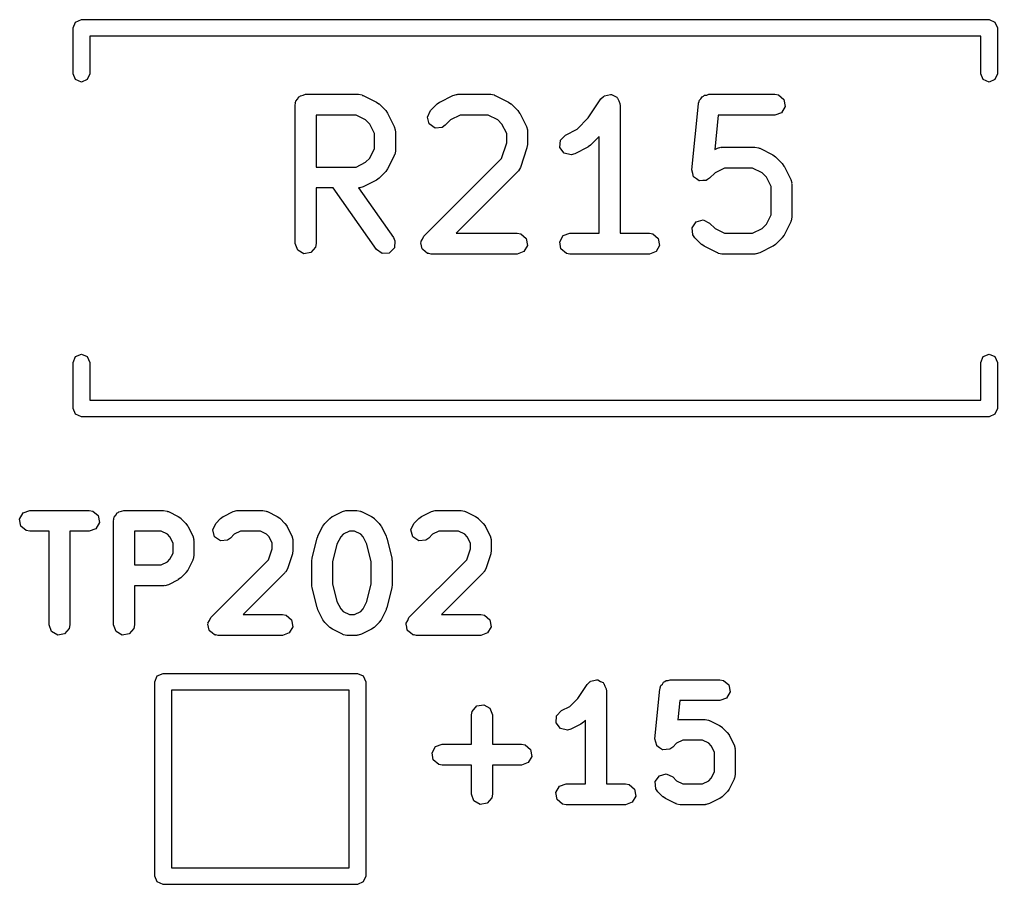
# Model space of a CAD drawing. Extents: x 102 to 173.9, y -124.5 to -76.3.
# Drawn here: x 121.99 to 129.03, y -82.55 to -76.32 of the extents above; entities that cross this region are included whole.
import ezdxf

# ---------------------------------------------------------------- set-up
doc = ezdxf.new("R2010")
doc.units = 0
doc.layers.add('BLACK', color=7, linetype='CONTINUOUS')

msp = doc.modelspace()

# ---------------------------------------------------------------- linework, layer by layer
at = {"layer": 'BLACK', "linetype": 'CONTINUOUS'}
for p, q in [((122.375, -76.3794), (122.392, -76.337)), ((122.392, -76.337), (122.435, -76.3194)), ((122.435, -76.3194), (128.975, -76.3194)), ((128.975, -76.3194), (129.017, -76.337)), ((129.017, -76.337), (129.035, -76.3794)), ((122.375, -76.7094), (122.375, -76.3794)), ((128.915, -76.4394), (122.495, -76.4394)), ((122.495, -76.4394), (122.495, -76.7094)), ((128.915, -76.7094), (128.915, -76.4394)), ((129.035, -76.3794), (129.035, -76.7094)), ((122.392, -76.7518), (122.375, -76.7094)), ((122.495, -76.7094), (122.477, -76.7518)), ((128.932, -76.7518), (128.915, -76.7094)), ((129.035, -76.7094), (129.017, -76.7518)), ((122.435, -76.7694), (122.392, -76.7518)), ((122.477, -76.7518), (122.435, -76.7694)), ((128.975, -76.7694), (128.932, -76.7518)), ((129.017, -76.7518), (128.975, -76.7694)), ((124.008, -76.873), (124.013, -76.8678)), ((124.013, -76.8678), (124.032, -76.8644)), ((124.032, -76.8644), (124.05, -76.8578)), ((124.05, -76.8578), (124.431, -76.8578)), ((124.431, -76.8578), (124.457, -76.8623)), ((124.457, -76.8623), (124.46, -76.8652)), ((124.46, -76.8652), (124.465, -76.8657)), ((124.465, -76.8657), (124.56, -76.9133)), ((125.017, -76.9133), (125.112, -76.8657)), ((125.112, -76.8657), (125.137, -76.8583)), ((125.137, -76.8583), (125.141, -76.8593)), ((125.141, -76.8593), (125.146, -76.8578)), ((125.146, -76.8578), (125.384, -76.8578)), ((125.384, -76.8578), (125.409, -76.8623)), ((125.409, -76.8623), (125.413, -76.8652)), ((125.413, -76.8652), (125.417, -76.8657)), ((125.417, -76.8657), (125.512, -76.9133)), ((126.196, -76.8723), (126.201, -76.8711)), ((126.201, -76.8711), (126.203, -76.8678)), ((126.203, -76.8678), (126.225, -76.864)), ((126.225, -76.864), (126.246, -76.8579)), ((126.246, -76.8579), (126.25, -76.8597)), ((126.25, -76.8597), (126.254, -76.8589)), ((126.254, -76.8589), (126.273, -76.8698)), ((126.273, -76.8698), (126.293, -76.8785)), ((126.907, -76.8753), (126.917, -76.8717)), ((126.917, -76.8717), (126.924, -76.8644)), ((126.924, -76.8644), (126.94, -76.8632)), ((126.94, -76.8632), (126.955, -76.8578)), ((126.955, -76.8578), (127.431, -76.8578)), ((127.431, -76.8578), (127.457, -76.8623)), ((127.457, -76.8623), (127.496, -76.8953)), ((123.975, -76.9328), (123.977, -76.923)), ((123.975, -77.9328), (123.975, -76.9328)), ((123.976, -76.9198), (123.978, -76.9169)), ((123.977, -76.923), (123.976, -76.9198)), ((123.978, -76.9169), (123.98, -76.9071)), ((123.98, -76.9071), (123.992, -76.8922)), ((123.992, -76.8922), (124.002, -76.8753)), ((124.002, -76.8753), (124.008, -76.873)), ((124.56, -76.9133), (124.578, -76.9267)), ((124.578, -76.9267), (124.58, -76.9274)), ((124.58, -76.9274), (124.627, -76.975)), ((124.95, -76.975), (124.997, -76.9274)), ((124.997, -76.9274), (125.016, -76.9145)), ((125.016, -76.9145), (125.017, -76.9133)), ((125.512, -76.9133), (125.53, -76.9267)), ((125.53, -76.9267), (125.532, -76.9274)), ((125.532, -76.9274), (125.58, -76.975)), ((126.087, -77.0279), (126.178, -76.8912)), ((126.178, -76.8912), (126.196, -76.8723)), ((126.293, -76.8785), (126.295, -76.8824)), ((126.295, -76.8824), (126.298, -76.8846)), ((126.298, -76.8846), (126.306, -76.905)), ((126.306, -76.905), (126.315, -76.9245)), ((126.315, -76.9245), (126.314, -76.9287)), ((126.314, -76.9287), (126.316, -76.9328)), ((126.316, -76.9328), (126.316, -77.8578)), ((126.833, -77.4015), (126.88, -76.9253)), ((126.88, -76.9253), (126.882, -76.9215)), ((126.881, -76.9198), (126.883, -76.9171)), ((126.882, -76.9215), (126.881, -76.9198)), ((126.883, -76.9171), (126.888, -76.9002)), ((126.888, -76.9002), (126.899, -76.8891)), ((126.899, -76.8891), (126.907, -76.8753)), ((127.496, -76.8953), (127.505, -76.9458)), ((124.125, -77.0078), (124.125, -77.3816)), ((124.414, -77.0078), (124.125, -77.0078)), ((124.482, -77.042), (124.414, -77.0078)), ((124.627, -76.975), (124.64, -76.9934)), ((124.64, -76.9934), (124.641, -76.9945)), ((124.641, -76.9945), (124.689, -77.0897)), ((124.928, -77.0215), (124.95, -76.975)), ((125.163, -77.0078), (125.095, -77.042)), ((125.366, -77.0078), (125.163, -77.0078)), ((125.434, -77.042), (125.366, -77.0078)), ((125.58, -76.975), (125.592, -76.9934)), ((125.592, -76.9934), (125.594, -76.9945)), ((125.594, -76.9945), (125.641, -77.0897)), ((127.023, -77.0078), (126.998, -77.256)), ((127.431, -77.0078), (127.023, -77.0078)), ((127.479, -76.9902), (127.431, -77.0078)), ((127.505, -76.9458), (127.479, -76.9902)), ((124.512, -77.0724), (124.482, -77.042)), ((124.547, -77.141), (124.512, -77.0724)), ((124.941, -77.071), (124.928, -77.0215)), ((124.983, -77.1005), (124.941, -77.071)), ((125.056, -77.0811), (125.034, -77.096)), ((125.095, -77.042), (125.056, -77.0811)), ((125.465, -77.0724), (125.434, -77.042)), ((125.499, -77.141), (125.465, -77.0724)), ((126.006, -77.1092), (126.087, -77.0279)), ((124.547, -77.2484), (124.547, -77.141)), ((124.689, -77.0897), (124.696, -77.1147)), ((124.696, -77.1147), (124.695, -77.119)), ((124.695, -77.119), (124.697, -77.1233)), ((124.697, -77.1233), (124.697, -77.2661)), ((125.034, -77.096), (124.983, -77.1005)), ((125.499, -77.2063), (125.499, -77.141)), ((125.641, -77.0897), (125.649, -77.1147)), ((125.649, -77.1147), (125.648, -77.119)), ((125.648, -77.119), (125.649, -77.1233)), ((125.649, -77.1233), (125.649, -77.2185)), ((125.886, -77.1887), (125.922, -77.1514)), ((125.922, -77.1514), (126.006, -77.1092)), ((125.461, -77.3208), (125.499, -77.2063)), ((125.649, -77.2185), (125.645, -77.2406)), ((125.883, -77.2399), (125.886, -77.1887)), ((126.103, -77.2239), (126.085, -77.2368)), ((126.166, -77.1615), (126.103, -77.2239)), ((126.166, -77.8578), (126.166, -77.1615)), ((124.512, -77.3169), (124.547, -77.2484)), ((124.692, -77.2918), (124.689, -77.2952)), ((124.697, -77.2661), (124.692, -77.2918)), ((125.645, -77.2422), (125.598, -77.3851)), ((125.645, -77.2406), (125.645, -77.2422)), ((125.914, -77.2811), (125.883, -77.2399)), ((125.964, -77.293), (125.914, -77.2811)), ((125.989, -77.2856), (125.964, -77.293)), ((126.084, -77.238), (125.989, -77.2856)), ((126.085, -77.2368), (126.084, -77.238)), ((126.998, -77.256), (127.017, -77.2467)), ((127.017, -77.2467), (127.042, -77.2392)), ((127.042, -77.2392), (127.046, -77.2403)), ((127.046, -77.2403), (127.05, -77.2387)), ((127.05, -77.2387), (127.288, -77.2387)), ((127.288, -77.2387), (127.314, -77.2433)), ((127.314, -77.2433), (127.318, -77.2461)), ((127.318, -77.2461), (127.322, -77.2467)), ((127.322, -77.2467), (127.417, -77.2943)), ((127.417, -77.2943), (127.435, -77.3076)), ((124.414, -77.3816), (124.482, -77.3473)), ((124.482, -77.3473), (124.512, -77.3169)), ((124.689, -77.2997), (124.641, -77.3949)), ((124.689, -77.2952), (124.689, -77.2997)), ((124.902, -77.8797), (125.461, -77.3208)), ((127.435, -77.3076), (127.437, -77.3083)), ((127.437, -77.3083), (127.484, -77.3559)), ((127.484, -77.3559), (127.497, -77.3743)), ((124.125, -77.3816), (124.414, -77.3816)), ((124.627, -77.4144), (124.58, -77.462)), ((124.628, -77.4129), (124.627, -77.4144)), ((124.641, -77.3949), (124.628, -77.4129)), ((125.58, -77.4144), (125.136, -77.8578)), ((125.581, -77.4103), (125.58, -77.4144)), ((125.585, -77.408), (125.581, -77.4103)), ((125.598, -77.3851), (125.585, -77.408)), ((126.833, -77.402), (126.833, -77.4015)), ((126.833, -77.4024), (126.833, -77.402)), ((126.839, -77.4268), (126.833, -77.4024)), ((126.846, -77.4512), (126.839, -77.4268)), ((127, -77.423), (126.96, -77.462)), ((127.068, -77.3887), (127, -77.423)), ((127.271, -77.3887), (127.068, -77.3887)), ((127.339, -77.423), (127.271, -77.3887)), ((127.37, -77.4534), (127.339, -77.423)), ((127.497, -77.3743), (127.498, -77.3754)), ((127.498, -77.3754), (127.546, -77.4707)), ((124.56, -77.4761), (124.465, -77.5237)), ((124.561, -77.4749), (124.56, -77.4761)), ((124.58, -77.462), (124.561, -77.4749)), ((126.846, -77.4515), (126.846, -77.4512)), ((126.846, -77.452), (126.846, -77.4515)), ((126.867, -77.4664), (126.846, -77.452)), ((126.887, -77.4812), (126.867, -77.4664)), ((126.888, -77.4811), (126.887, -77.4812)), ((126.913, -77.4792), (126.888, -77.4814)), ((126.888, -77.4814), (126.888, -77.4811)), ((126.938, -77.4773), (126.913, -77.4792)), ((126.939, -77.477), (126.938, -77.4773)), ((126.96, -77.462), (126.939, -77.4769)), ((126.939, -77.4769), (126.939, -77.477)), ((127.404, -77.5219), (127.37, -77.4534)), ((127.546, -77.4707), (127.553, -77.4956)), ((127.553, -77.4956), (127.552, -77.5)), ((127.552, -77.5), (127.554, -77.5042)), ((127.554, -77.5042), (127.554, -77.7423)), ((124.249, -77.5316), (124.125, -77.5316)), ((124.125, -77.5316), (124.125, -77.9328)), ((124.56, -77.9758), (124.249, -77.5316)), ((124.435, -77.5301), (124.432, -77.5312)), ((124.432, -77.5312), (124.683, -77.8898)), ((124.44, -77.5311), (124.435, -77.5301)), ((124.465, -77.5237), (124.44, -77.5311)), ((127.404, -77.7246), (127.404, -77.5219)), ((126.835, -77.8181), (126.864, -77.7761)), ((126.864, -77.7761), (126.914, -77.7628)), ((126.914, -77.7628), (126.96, -77.7845)), ((126.96, -77.7845), (127, -77.8235)), ((127.37, -77.7931), (127.404, -77.7246)), ((127.546, -77.7758), (127.498, -77.8711)), ((127.549, -77.768), (127.546, -77.7714)), ((127.546, -77.7714), (127.546, -77.7758)), ((127.554, -77.7423), (127.549, -77.768)), ((125.136, -77.8578), (125.574, -77.8578)), ((125.574, -77.8578), (125.6, -77.8623)), ((125.907, -77.8753), (125.955, -77.8578)), ((125.955, -77.8578), (126.166, -77.8578)), ((126.316, -77.8578), (126.527, -77.8578)), ((126.527, -77.8578), (126.552, -77.8623)), ((126.839, -77.8692), (126.835, -77.8181)), ((127, -77.8235), (127.068, -77.8578)), ((127.068, -77.8578), (127.271, -77.8578)), ((127.271, -77.8578), (127.339, -77.8235)), ((127.339, -77.8235), (127.37, -77.7931)), ((124.683, -77.8898), (124.694, -77.9134)), ((124.694, -77.9134), (124.69, -77.9645)), ((124.88, -77.9262), (124.882, -77.9231)), ((124.886, -77.948), (124.88, -77.9262)), ((124.881, -77.9198), (124.893, -77.9002)), ((124.882, -77.9231), (124.881, -77.9198)), ((124.893, -77.9002), (124.902, -77.8797)), ((125.6, -77.8623), (125.639, -77.8953)), ((125.639, -77.8953), (125.648, -77.9458)), ((125.881, -77.9198), (125.907, -77.8753)), ((125.89, -77.9703), (125.881, -77.9198)), ((126.552, -77.8623), (126.591, -77.8953)), ((126.591, -77.8953), (126.6, -77.9458)), ((126.854, -77.8906), (126.839, -77.8692)), ((126.902, -77.9382), (126.854, -77.8906)), ((127.484, -77.8906), (127.437, -77.9382)), ((127.485, -77.8891), (127.484, -77.8906)), ((127.498, -77.8711), (127.485, -77.8891)), ((123.993, -77.981), (123.975, -77.9328)), ((124.037, -78.0066), (123.993, -77.981)), ((124.088, -77.9977), (124.037, -78.0066)), ((124.121, -77.9584), (124.088, -77.9977)), ((124.125, -77.9328), (124.121, -77.9584)), ((124.602, -78.0052), (124.56, -77.9758)), ((124.69, -77.9645), (124.653, -78.0008)), ((124.89, -77.9703), (124.886, -77.948)), ((124.893, -77.9725), (124.89, -77.9703)), ((124.894, -77.9758), (124.893, -77.9725)), ((124.912, -77.9887), (124.894, -77.9758)), ((124.929, -78.0033), (124.912, -77.9887)), ((125.622, -77.9902), (125.574, -78.0078)), ((125.648, -77.9458), (125.622, -77.9902)), ((125.929, -78.0033), (125.89, -77.9703)), ((126.575, -77.9902), (126.527, -78.0078)), ((126.6, -77.9458), (126.575, -77.9902)), ((126.904, -77.9389), (126.902, -77.9382)), ((126.922, -77.9522), (126.904, -77.9389)), ((127.017, -77.9999), (126.922, -77.9522)), ((127.417, -77.9522), (127.322, -77.9999)), ((127.418, -77.9511), (127.417, -77.9522)), ((127.437, -77.9382), (127.418, -77.9511)), ((124.653, -78.0008), (124.602, -78.0052)), ((124.934, -78.0041), (124.929, -78.0033)), ((124.936, -78.0052), (124.934, -78.0041)), ((124.939, -78.0049), (124.936, -78.0052)), ((124.955, -78.0078), (124.939, -78.0049)), ((125.574, -78.0078), (124.955, -78.0078)), ((125.955, -78.0078), (125.929, -78.0033)), ((126.527, -78.0078), (125.955, -78.0078)), ((127.021, -78.0004), (127.017, -77.9999)), ((127.025, -78.0033), (127.021, -78.0004)), ((127.05, -78.0078), (127.025, -78.0033)), ((127.288, -78.0078), (127.05, -78.0078)), ((127.293, -78.0062), (127.288, -78.0078)), ((127.297, -78.0073), (127.293, -78.0062)), ((127.322, -77.9999), (127.297, -78.0073)), ((122.375, -78.7894), (122.392, -78.747)), ((122.392, -78.747), (122.435, -78.7294)), ((122.435, -78.7294), (122.477, -78.747)), ((122.477, -78.747), (122.495, -78.7894)), ((128.915, -78.7894), (128.932, -78.747)), ((128.932, -78.747), (128.975, -78.7294)), ((128.975, -78.7294), (129.017, -78.747)), ((129.017, -78.747), (129.035, -78.7894)), ((122.375, -79.1194), (122.375, -78.7894)), ((122.495, -78.7894), (122.495, -79.0594)), ((128.915, -79.0594), (128.915, -78.7894)), ((129.035, -78.7894), (129.035, -79.1194)), ((122.392, -79.1618), (122.375, -79.1194)), ((122.495, -79.0594), (128.915, -79.0594)), ((129.035, -79.1194), (129.017, -79.1618)), ((122.435, -79.1794), (122.392, -79.1618)), ((128.975, -79.1794), (122.435, -79.1794)), ((129.017, -79.1618), (128.975, -79.1794)), ((121.989, -79.9163), (122.014, -79.8718)), ((122.014, -79.8718), (122.063, -79.8543)), ((122.063, -79.8543), (122.491, -79.8543)), ((122.491, -79.8543), (122.517, -79.8588)), ((122.517, -79.8588), (122.556, -79.8918)), ((122.556, -79.8918), (122.565, -79.9423)), ((122.671, -79.9036), (122.683, -79.8887)), ((122.683, -79.8887), (122.693, -79.8718)), ((122.693, -79.8718), (122.699, -79.8695)), ((122.699, -79.8695), (122.704, -79.8643)), ((122.704, -79.8643), (122.723, -79.8609)), ((122.723, -79.8609), (122.741, -79.8543)), ((122.741, -79.8543), (123.027, -79.8543)), ((123.027, -79.8543), (123.053, -79.8588)), ((123.053, -79.8588), (123.056, -79.8617)), ((123.056, -79.8617), (123.061, -79.8622)), ((123.061, -79.8622), (123.132, -79.8979)), ((123.132, -79.8979), (123.15, -79.9113)), ((123.438, -79.912), (123.457, -79.8991)), ((123.457, -79.8991), (123.458, -79.8979)), ((123.458, -79.8979), (123.529, -79.8622)), ((123.529, -79.8622), (123.554, -79.8548)), ((123.554, -79.8548), (123.558, -79.8558)), ((123.558, -79.8558), (123.563, -79.8543)), ((123.563, -79.8543), (123.741, -79.8543)), ((123.741, -79.8543), (123.767, -79.8588)), ((123.767, -79.8588), (123.77, -79.8617)), ((123.77, -79.8617), (123.775, -79.8622)), ((123.775, -79.8622), (123.846, -79.8979)), ((123.846, -79.8979), (123.864, -79.9113)), ((124.224, -79.912), (124.242, -79.8991)), ((124.242, -79.8991), (124.243, -79.8979)), ((124.243, -79.8979), (124.315, -79.8622)), ((124.315, -79.8622), (124.34, -79.8548)), ((124.34, -79.8548), (124.344, -79.8558)), ((124.344, -79.8558), (124.348, -79.8543)), ((124.348, -79.8543), (124.42, -79.8543)), ((124.42, -79.8543), (124.445, -79.8588)), ((124.445, -79.8588), (124.449, -79.8617)), ((124.449, -79.8617), (124.453, -79.8622)), ((124.453, -79.8622), (124.525, -79.8979)), ((124.525, -79.8979), (124.543, -79.9113)), ((124.867, -79.912), (124.885, -79.8991)), ((124.885, -79.8991), (124.886, -79.8979)), ((124.886, -79.8979), (124.958, -79.8622)), ((124.958, -79.8622), (124.983, -79.8548)), ((124.983, -79.8548), (124.987, -79.8558)), ((124.987, -79.8558), (124.991, -79.8543)), ((124.991, -79.8543), (125.17, -79.8543)), ((125.17, -79.8543), (125.195, -79.8588)), ((125.195, -79.8588), (125.199, -79.8617)), ((125.199, -79.8617), (125.203, -79.8622)), ((125.203, -79.8622), (125.275, -79.8979)), ((125.275, -79.8979), (125.293, -79.9113)), ((121.998, -79.9668), (121.989, -79.9163)), ((122.037, -79.9998), (121.998, -79.9668)), ((122.565, -79.9423), (122.539, -79.9867)), ((122.666, -79.9293), (122.668, -79.9195)), ((122.666, -80.6793), (122.666, -79.9293)), ((122.667, -79.9163), (122.669, -79.9134)), ((122.668, -79.9195), (122.667, -79.9163)), ((122.669, -79.9134), (122.671, -79.9036)), ((123.15, -79.9113), (123.151, -79.912)), ((123.151, -79.912), (123.187, -79.9477)), ((123.187, -79.9477), (123.2, -79.966)), ((123.2, -79.966), (123.201, -79.9672)), ((123.201, -79.9672), (123.237, -80.0386)), ((123.381, -79.9942), (123.403, -79.9477)), ((123.403, -79.9477), (123.438, -79.912)), ((123.864, -79.9113), (123.866, -79.912)), ((123.866, -79.912), (123.901, -79.9477)), ((123.901, -79.9477), (123.914, -79.966)), ((123.914, -79.966), (123.915, -79.9672)), ((123.915, -79.9672), (123.951, -80.0386)), ((124.138, -80.0386), (124.174, -79.9672)), ((124.174, -79.9672), (124.188, -79.9492)), ((124.188, -79.9477), (124.224, -79.912)), ((124.188, -79.9492), (124.188, -79.9477)), ((124.543, -79.9113), (124.544, -79.912)), ((124.544, -79.912), (124.58, -79.9477)), ((124.58, -79.9477), (124.593, -79.966)), ((124.593, -79.966), (124.594, -79.9672)), ((124.594, -79.9672), (124.63, -80.0386)), ((124.809, -79.9942), (124.831, -79.9477)), ((124.831, -79.9477), (124.867, -79.912)), ((125.293, -79.9113), (125.294, -79.912)), ((125.294, -79.912), (125.33, -79.9477)), ((125.33, -79.9477), (125.343, -79.966)), ((125.343, -79.966), (125.344, -79.9672)), ((125.344, -79.9672), (125.38, -80.0386)), ((122.063, -80.0043), (122.037, -79.9998)), ((122.202, -80.0043), (122.063, -80.0043)), ((122.202, -80.6793), (122.202, -80.0043)), ((122.491, -80.0043), (122.352, -80.0043)), ((122.352, -80.0043), (122.352, -80.6793)), ((122.539, -79.9867), (122.491, -80.0043)), ((122.816, -80.0043), (122.816, -80.2471)), ((123.009, -80.0043), (122.816, -80.0043)), ((123.054, -80.0266), (123.009, -80.0043)), ((123.072, -80.0451), (123.054, -80.0266)), ((123.237, -80.0386), (123.244, -80.0636)), ((123.394, -80.0437), (123.381, -79.9942)), ((123.536, -80.0266), (123.509, -80.0537)), ((123.58, -80.0043), (123.536, -80.0266)), ((123.724, -80.0043), (123.58, -80.0043)), ((123.768, -80.0266), (123.724, -80.0043)), ((123.787, -80.0451), (123.768, -80.0266)), ((123.951, -80.0386), (123.959, -80.0636)), ((124.133, -80.054), (124.138, -80.0421)), ((124.138, -80.0421), (124.138, -80.0386)), ((124.321, -80.0266), (124.303, -80.0451)), ((124.366, -80.0043), (124.321, -80.0266)), ((124.402, -80.0043), (124.366, -80.0043)), ((124.447, -80.0266), (124.402, -80.0043)), ((124.465, -80.0451), (124.447, -80.0266)), ((124.63, -80.0386), (124.633, -80.051)), ((124.823, -80.0437), (124.809, -79.9942)), ((124.964, -80.0266), (124.937, -80.0537)), ((125.009, -80.0043), (124.964, -80.0266)), ((125.152, -80.0043), (125.009, -80.0043)), ((125.197, -80.0266), (125.152, -80.0043)), ((125.215, -80.0451), (125.197, -80.0266)), ((125.38, -80.0386), (125.387, -80.0636)), ((123.095, -80.0898), (123.072, -80.0451)), ((123.095, -80.1616), (123.095, -80.0898)), ((123.244, -80.0636), (123.243, -80.0679)), ((123.243, -80.0679), (123.245, -80.0721)), ((123.245, -80.0721), (123.245, -80.1793)), ((123.436, -80.0732), (123.394, -80.0437)), ((123.487, -80.0687), (123.436, -80.0732)), ((123.509, -80.0537), (123.487, -80.0687)), ((123.809, -80.0898), (123.787, -80.0451)), ((123.809, -80.1314), (123.809, -80.0898)), ((123.959, -80.0636), (123.958, -80.0679)), ((123.958, -80.0679), (123.959, -80.0721)), ((123.959, -80.0721), (123.959, -80.1436)), ((124.097, -80.1968), (124.133, -80.054)), ((124.276, -80.0983), (124.245, -80.2242)), ((124.303, -80.0451), (124.276, -80.0983)), ((124.492, -80.0983), (124.465, -80.0451)), ((124.523, -80.2242), (124.492, -80.0983)), ((124.633, -80.051), (124.635, -80.054)), ((124.635, -80.054), (124.671, -80.1968)), ((124.865, -80.0732), (124.823, -80.0437)), ((124.916, -80.0687), (124.865, -80.0732)), ((124.937, -80.0537), (124.916, -80.0687)), ((125.238, -80.0898), (125.215, -80.0451)), ((125.238, -80.1314), (125.238, -80.0898)), ((125.387, -80.0636), (125.386, -80.0679)), ((125.386, -80.0679), (125.388, -80.0721)), ((125.388, -80.0721), (125.388, -80.1436)), ((123.072, -80.2063), (123.095, -80.1616)), ((123.245, -80.1793), (123.24, -80.2049)), ((123.783, -80.2102), (123.809, -80.1314)), ((123.955, -80.1673), (123.92, -80.2744)), ((123.959, -80.1436), (123.955, -80.1657)), ((123.955, -80.1657), (123.955, -80.1673)), ((125.211, -80.2102), (125.238, -80.1314)), ((125.384, -80.1673), (125.348, -80.2744)), ((125.388, -80.1436), (125.384, -80.1657)), ((125.384, -80.1657), (125.384, -80.1673)), ((122.816, -80.2471), (123.009, -80.2471)), ((123.009, -80.2471), (123.054, -80.2248)), ((123.054, -80.2248), (123.072, -80.2063)), ((123.237, -80.2128), (123.201, -80.2843)), ((123.24, -80.2049), (123.237, -80.2084)), ((123.237, -80.2084), (123.237, -80.2128)), ((123.367, -80.6263), (123.783, -80.2102)), ((124.095, -80.215), (124.097, -80.2003)), ((124.095, -80.3936), (124.095, -80.215)), ((124.097, -80.2003), (124.097, -80.1968)), ((124.245, -80.2242), (124.245, -80.3843)), ((124.523, -80.3843), (124.523, -80.2242)), ((124.671, -80.1968), (124.672, -80.2117)), ((124.672, -80.2117), (124.673, -80.215)), ((124.673, -80.215), (124.673, -80.3936)), ((124.795, -80.6263), (125.211, -80.2102)), ((123.187, -80.3037), (123.151, -80.3395)), ((123.188, -80.3023), (123.187, -80.3037)), ((123.201, -80.2843), (123.188, -80.3023)), ((123.901, -80.3037), (123.601, -80.6043)), ((123.903, -80.2997), (123.901, -80.3037)), ((123.907, -80.2973), (123.903, -80.2997)), ((123.92, -80.2744), (123.907, -80.2973)), ((125.33, -80.3037), (125.029, -80.6043)), ((125.332, -80.2997), (125.33, -80.3037)), ((125.336, -80.2973), (125.332, -80.2997)), ((125.348, -80.2744), (125.336, -80.2973)), ((123.061, -80.3892), (123.036, -80.3967)), ((123.132, -80.3535), (123.061, -80.3892)), ((123.133, -80.3523), (123.132, -80.3535)), ((123.151, -80.3395), (123.133, -80.3523)), ((124.096, -80.3968), (124.095, -80.3936)), ((124.245, -80.3843), (124.276, -80.5103)), ((124.492, -80.5103), (124.523, -80.3843)), ((124.673, -80.3936), (124.671, -80.4083)), ((123.027, -80.3971), (122.816, -80.3971)), ((122.816, -80.3971), (122.816, -80.6793)), ((123.031, -80.3956), (123.027, -80.3971)), ((123.036, -80.3967), (123.031, -80.3956)), ((124.097, -80.4118), (124.096, -80.3968)), ((124.133, -80.5546), (124.097, -80.4118)), ((124.671, -80.4118), (124.635, -80.5546)), ((124.671, -80.4083), (124.671, -80.4118)), ((124.276, -80.5103), (124.303, -80.5634)), ((124.465, -80.5634), (124.492, -80.5103)), ((123.601, -80.6043), (123.884, -80.6043)), ((123.884, -80.6043), (123.91, -80.6088)), ((124.135, -80.5576), (124.133, -80.5546)), ((124.138, -80.57), (124.135, -80.5576)), ((124.174, -80.6414), (124.138, -80.57)), ((124.303, -80.5634), (124.321, -80.5819)), ((124.321, -80.5819), (124.366, -80.6043)), ((124.366, -80.6043), (124.402, -80.6043)), ((124.402, -80.6043), (124.447, -80.5819)), ((124.447, -80.5819), (124.465, -80.5634)), ((124.63, -80.57), (124.594, -80.6414)), ((124.635, -80.5546), (124.63, -80.5664)), ((124.63, -80.5664), (124.63, -80.57)), ((125.029, -80.6043), (125.313, -80.6043)), ((125.313, -80.6043), (125.338, -80.6088)), ((123.345, -80.6727), (123.347, -80.6696)), ((123.351, -80.6945), (123.345, -80.6727)), ((123.346, -80.6663), (123.357, -80.6467)), ((123.347, -80.6696), (123.346, -80.6663)), ((123.357, -80.6467), (123.367, -80.6263)), ((123.91, -80.6088), (123.949, -80.6418)), ((123.949, -80.6418), (123.958, -80.6923)), ((124.175, -80.6425), (124.174, -80.6414)), ((124.188, -80.6609), (124.175, -80.6425)), ((124.224, -80.6966), (124.188, -80.6609)), ((124.58, -80.6609), (124.544, -80.6966)), ((124.581, -80.6594), (124.58, -80.6609)), ((124.594, -80.6414), (124.581, -80.6594)), ((124.774, -80.6727), (124.775, -80.6696)), ((124.78, -80.6946), (124.774, -80.6727)), ((124.775, -80.6663), (124.786, -80.6467)), ((124.775, -80.6696), (124.775, -80.6663)), ((124.786, -80.6467), (124.795, -80.6263)), ((125.338, -80.6088), (125.378, -80.6418)), ((125.378, -80.6418), (125.387, -80.6923)), ((122.22, -80.7275), (122.202, -80.6793)), ((122.264, -80.7531), (122.22, -80.7275)), ((122.314, -80.7442), (122.264, -80.7531)), ((122.347, -80.7049), (122.314, -80.7442)), ((122.352, -80.6793), (122.347, -80.7049)), ((122.684, -80.7275), (122.666, -80.6793)), ((122.728, -80.7531), (122.684, -80.7275)), ((122.779, -80.7442), (122.728, -80.7531)), ((122.812, -80.7049), (122.779, -80.7442)), ((122.816, -80.6793), (122.812, -80.7049)), ((123.355, -80.7168), (123.351, -80.6945)), ((123.358, -80.719), (123.355, -80.7168)), ((123.358, -80.7223), (123.358, -80.719)), ((123.377, -80.7352), (123.358, -80.7223)), ((123.394, -80.7498), (123.377, -80.7352)), ((123.932, -80.7367), (123.884, -80.7543)), ((123.958, -80.6923), (123.932, -80.7367)), ((124.225, -80.6973), (124.224, -80.6966)), ((124.243, -80.7107), (124.225, -80.6973)), ((124.315, -80.7464), (124.243, -80.7107)), ((124.319, -80.7469), (124.315, -80.7464)), ((124.323, -80.7498), (124.319, -80.7469)), ((124.453, -80.7464), (124.428, -80.7538)), ((124.525, -80.7107), (124.453, -80.7464)), ((124.526, -80.7095), (124.525, -80.7107)), ((124.544, -80.6966), (124.526, -80.7095)), ((124.783, -80.7168), (124.78, -80.6946)), ((124.786, -80.719), (124.783, -80.7168)), ((124.787, -80.7223), (124.786, -80.719)), ((124.805, -80.7353), (124.787, -80.7223)), ((124.823, -80.7498), (124.805, -80.7353)), ((125.361, -80.7367), (125.313, -80.7543)), ((125.387, -80.6923), (125.361, -80.7367)), ((123.399, -80.7506), (123.394, -80.7498)), ((123.4, -80.7517), (123.399, -80.7506)), ((123.404, -80.7514), (123.4, -80.7517)), ((123.42, -80.7543), (123.404, -80.7514)), ((123.884, -80.7543), (123.42, -80.7543)), ((124.348, -80.7543), (124.323, -80.7498)), ((124.42, -80.7543), (124.348, -80.7543)), ((124.424, -80.7528), (124.42, -80.7543)), ((124.428, -80.7538), (124.424, -80.7528)), ((124.827, -80.7506), (124.823, -80.7498)), ((124.829, -80.7517), (124.827, -80.7506)), ((124.832, -80.7514), (124.829, -80.7517)), ((124.848, -80.7543), (124.832, -80.7514)), ((125.313, -80.7543), (124.848, -80.7543)), ((122.981, -81.0456), (123.023, -81.028)), ((123.023, -81.028), (124.423, -81.028)), ((124.423, -81.028), (124.466, -81.0456)), ((122.963, -81.088), (122.981, -81.0456)), ((122.963, -82.488), (122.963, -81.088)), ((124.466, -81.0456), (124.483, -81.088)), ((124.483, -81.088), (124.483, -82.488)), ((126.08, -81.1071), (126.098, -81.0882)), ((126.098, -81.0882), (126.102, -81.087)), ((126.102, -81.087), (126.104, -81.0837)), ((126.104, -81.0837), (126.126, -81.08)), ((126.126, -81.08), (126.147, -81.0738)), ((126.147, -81.0738), (126.151, -81.0756)), ((126.151, -81.0756), (126.155, -81.0748)), ((126.155, -81.0748), (126.174, -81.0857)), ((126.174, -81.0857), (126.194, -81.0945)), ((126.194, -81.0945), (126.196, -81.0983)), ((126.196, -81.0983), (126.199, -81.1005)), ((126.621, -81.105), (126.629, -81.0912)), ((126.629, -81.0912), (126.639, -81.0876)), ((126.639, -81.0876), (126.647, -81.0803)), ((126.647, -81.0803), (126.663, -81.0791)), ((126.663, -81.0791), (126.678, -81.0737)), ((126.678, -81.0737), (127.035, -81.0737)), ((127.035, -81.0737), (127.06, -81.0782)), ((127.06, -81.0782), (127.1, -81.1112)), ((123.083, -81.148), (123.083, -82.428)), ((124.363, -81.148), (123.083, -81.148)), ((124.363, -82.428), (124.363, -81.148)), ((126.012, -81.208), (126.08, -81.1071)), ((126.199, -81.1005), (126.207, -81.1209)), ((126.207, -81.1209), (126.216, -81.1404)), ((126.216, -81.1404), (126.215, -81.1446)), ((126.215, -81.1446), (126.217, -81.1487)), ((126.217, -81.1487), (126.217, -81.8237)), ((126.567, -81.4984), (126.603, -81.1412)), ((126.603, -81.1412), (126.604, -81.1374)), ((126.604, -81.1357), (126.605, -81.133)), ((126.604, -81.1374), (126.604, -81.1357)), ((126.605, -81.133), (126.61, -81.1161)), ((126.61, -81.1161), (126.621, -81.105)), ((127.109, -81.1617), (127.083, -81.2061)), ((127.1, -81.1112), (127.109, -81.1617)), ((125.955, -81.2656), (126.012, -81.208)), ((126.746, -81.2237), (126.732, -81.3625)), ((127.035, -81.2237), (126.746, -81.2237)), ((127.083, -81.2061), (127.035, -81.2237)), ((125.246, -81.3273), (125.25, -81.3016)), ((125.25, -81.3016), (125.283, -81.2623)), ((125.283, -81.2623), (125.334, -81.2534)), ((125.334, -81.2534), (125.378, -81.279)), ((125.378, -81.279), (125.396, -81.3273)), ((125.859, -81.3331), (125.894, -81.2959)), ((125.894, -81.2959), (125.955, -81.2656)), ((125.246, -81.538), (125.246, -81.3273)), ((125.396, -81.3273), (125.396, -81.538)), ((125.856, -81.3844), (125.859, -81.3331)), ((126.052, -81.3803), (126.034, -81.3931)), ((126.067, -81.3655), (126.052, -81.3803)), ((126.067, -81.8237), (126.067, -81.3655)), ((126.732, -81.3625), (126.741, -81.3599)), ((126.741, -81.3599), (126.745, -81.3609)), ((126.745, -81.3609), (126.749, -81.3594)), ((126.749, -81.3594), (126.928, -81.3594)), ((126.928, -81.3594), (126.953, -81.3639)), ((126.953, -81.3639), (126.957, -81.3668)), ((126.957, -81.3668), (126.961, -81.3673)), ((126.961, -81.3673), (127.033, -81.403)), ((125.886, -81.4256), (125.856, -81.3844)), ((125.936, -81.4375), (125.886, -81.4256)), ((125.961, -81.4301), (125.936, -81.4375)), ((126.033, -81.3943), (125.961, -81.4301)), ((126.034, -81.3931), (126.033, -81.3943)), ((127.033, -81.403), (127.051, -81.4164)), ((127.051, -81.4164), (127.052, -81.4171)), ((127.052, -81.4171), (127.088, -81.4528)), ((126.567, -81.4988), (126.567, -81.4984)), ((126.567, -81.4993), (126.567, -81.4988)), ((126.574, -81.5237), (126.567, -81.4993)), ((126.767, -81.5094), (126.722, -81.5318)), ((126.91, -81.5094), (126.767, -81.5094)), ((126.955, -81.5318), (126.91, -81.5094)), ((127.088, -81.4528), (127.101, -81.4712)), ((127.101, -81.4712), (127.102, -81.4723)), ((127.102, -81.4723), (127.138, -81.5437)), ((124.961, -81.5999), (124.987, -81.5555)), ((124.987, -81.5555), (125.035, -81.538)), ((125.035, -81.538), (125.246, -81.538)), ((125.396, -81.538), (125.606, -81.538)), ((125.606, -81.538), (125.632, -81.5425)), ((125.632, -81.5425), (125.671, -81.5755)), ((125.671, -81.5755), (125.68, -81.626)), ((126.58, -81.5481), (126.574, -81.5237)), ((126.58, -81.5484), (126.58, -81.5481)), ((126.581, -81.5488), (126.58, -81.5484)), ((126.601, -81.5633), (126.581, -81.5488)), ((126.622, -81.578), (126.601, -81.5633)), ((126.623, -81.5783), (126.622, -81.578)), ((126.622, -81.578), (126.622, -81.578)), ((126.648, -81.5761), (126.623, -81.5783)), ((126.673, -81.5742), (126.648, -81.5761)), ((126.674, -81.5738), (126.673, -81.5738)), ((126.673, -81.5738), (126.673, -81.5742)), ((126.695, -81.5589), (126.674, -81.5738)), ((126.722, -81.5318), (126.695, -81.5589)), ((126.973, -81.5503), (126.955, -81.5318)), ((126.996, -81.595), (126.973, -81.5503)), ((127.138, -81.5437), (127.145, -81.5687)), ((127.145, -81.5687), (127.144, -81.573)), ((127.144, -81.573), (127.146, -81.5773)), ((127.146, -81.5773), (127.146, -81.7558)), ((124.97, -81.6505), (124.961, -81.5999)), ((125.009, -81.6834), (124.97, -81.6505)), ((125.68, -81.626), (125.654, -81.6704)), ((126.996, -81.7381), (126.996, -81.595)), ((125.035, -81.688), (125.009, -81.6834)), ((125.246, -81.688), (125.035, -81.688)), ((125.246, -81.8987), (125.246, -81.688)), ((125.606, -81.688), (125.396, -81.688)), ((125.396, -81.688), (125.396, -81.8987)), ((125.654, -81.6704), (125.606, -81.688)), ((126.569, -81.8078), (126.599, -81.7658)), ((126.599, -81.7658), (126.648, -81.7525)), ((126.648, -81.7525), (126.695, -81.7742)), ((126.695, -81.7742), (126.722, -81.8013)), ((126.722, -81.8013), (126.767, -81.8237)), ((126.91, -81.8237), (126.955, -81.8013)), ((126.955, -81.8013), (126.973, -81.7828)), ((126.973, -81.7828), (126.996, -81.7381)), ((127.138, -81.7894), (127.102, -81.8608)), ((127.141, -81.7815), (127.138, -81.7849)), ((127.138, -81.7849), (127.138, -81.7894)), ((127.146, -81.7558), (127.141, -81.7815)), ((125.854, -81.8857), (125.879, -81.8412)), ((125.879, -81.8412), (125.928, -81.8237)), ((125.928, -81.8237), (126.067, -81.8237)), ((126.217, -81.8237), (126.356, -81.8237)), ((126.356, -81.8237), (126.382, -81.8282)), ((126.382, -81.8282), (126.421, -81.8612)), ((126.421, -81.8612), (126.43, -81.9117)), ((126.574, -81.859), (126.569, -81.8078)), ((126.589, -81.8803), (126.574, -81.859)), ((126.767, -81.8237), (126.91, -81.8237)), ((127.102, -81.8608), (127.089, -81.8788)), ((125.263, -81.9469), (125.246, -81.8987)), ((125.391, -81.9243), (125.358, -81.9636)), ((125.396, -81.8987), (125.391, -81.9243)), ((125.863, -81.9362), (125.854, -81.8857)), ((125.902, -81.9692), (125.863, -81.9362)), ((126.43, -81.9117), (126.404, -81.9561)), ((126.625, -81.916), (126.589, -81.8803)), ((126.626, -81.9167), (126.625, -81.916)), ((126.644, -81.9301), (126.626, -81.9167)), ((126.716, -81.9658), (126.644, -81.9301)), ((127.033, -81.9301), (126.961, -81.9658)), ((127.034, -81.9289), (127.033, -81.9301)), ((127.052, -81.916), (127.034, -81.9289)), ((127.088, -81.8803), (127.052, -81.916)), ((127.089, -81.8788), (127.088, -81.8803)), ((125.307, -81.9725), (125.263, -81.9469)), ((125.358, -81.9636), (125.307, -81.9725)), ((125.928, -81.9737), (125.902, -81.9692)), ((126.356, -81.9737), (125.928, -81.9737)), ((126.404, -81.9561), (126.356, -81.9737)), ((126.72, -81.9663), (126.716, -81.9658)), ((126.723, -81.9692), (126.72, -81.9663)), ((126.749, -81.9737), (126.723, -81.9692)), ((126.928, -81.9737), (126.749, -81.9737)), ((126.932, -81.9722), (126.928, -81.9737)), ((126.936, -81.9732), (126.932, -81.9722)), ((126.961, -81.9658), (126.936, -81.9732)), ((123.083, -82.428), (124.363, -82.428)), ((122.981, -82.5304), (122.963, -82.488)), ((124.483, -82.488), (124.466, -82.5304)), ((123.023, -82.548), (122.981, -82.5304)), ((124.423, -82.548), (123.023, -82.548)), ((124.466, -82.5304), (124.423, -82.548))]:
    msp.add_line(p, q, dxfattribs=at)

doc.saveas('drawing.dxf')
